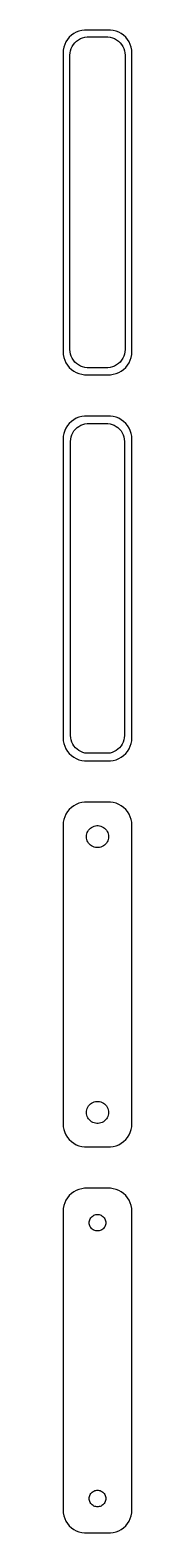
# Model space of a CAD drawing. Header units: metres. Extents: x -8 to 8, y 215 to 541.
import ezdxf

# ---------------------------------------------------------------- set-up
doc = ezdxf.new("R2010")
doc.units = ezdxf.units.M

msp = doc.modelspace()

# ---------------------------------------------------------------- linework, layer by layer
for p, q in [((-6.14484, 539.923), (-6.54507, 539.439)), ((-5.68712, 540.353), (-6.14484, 539.923)), ((-5.17912, 540.722), (-5.68712, 540.353)), ((-4.62889, 541.024), (-5.17912, 540.722)), ((-4.04507, 541.255), (-4.62889, 541.024)), ((-4.1433, 539.377), (-3.70311, 539.619)), ((-3.4369, 541.411), (-4.04507, 541.255)), ((-3.70311, 539.619), (-3.23605, 539.804)), ((-2.81395, 541.49), (-3.4369, 541.411)), ((-3.23605, 539.804), (-2.74951, 539.929)), ((2.81395, 541.49), (-2.81395, 541.49)), ((-2.74951, 539.929), (-2.25116, 539.992)), ((-2.25116, 539.992), (2.25116, 539.992)), ((2.25116, 539.992), (2.74951, 539.929)), ((2.74951, 539.929), (3.23605, 539.804)), ((3.4369, 541.411), (2.81395, 541.49)), ((3.23605, 539.804), (3.70311, 539.619)), ((4.04507, 541.255), (3.4369, 541.411)), ((3.70311, 539.619), (4.1433, 539.377)), ((4.62889, 541.024), (4.04507, 541.255)), ((5.17912, 540.722), (4.62889, 541.024)), ((5.68712, 540.353), (5.17912, 540.722)), ((6.14484, 539.923), (5.68712, 540.353)), ((6.54507, 539.439), (6.14484, 539.923)), ((-7.46057, 537.127), (-7.5, 536.5)), ((-7.5, 536.5), (-7.5, 471.5)), ((-7.34291, 537.743), (-7.46057, 537.127)), ((-7.14888, 538.341), (-7.34291, 537.743)), ((-6.88153, 538.909), (-7.14888, 538.341)), ((-6.54507, 539.439), (-6.88153, 538.909)), ((-6, 536), (-5.96844, 536.501)), ((-5.96844, 536.501), (-5.87433, 536.995)), ((-5.87433, 536.995), (-5.7191, 537.472)), ((-5.7191, 537.472), (-5.50522, 537.927)), ((-5.50522, 537.927), (-5.23605, 538.351)), ((-5.23605, 538.351), (-4.91586, 538.738)), ((-4.91586, 538.738), (-4.54968, 539.082)), ((-4.54968, 539.082), (-4.1433, 539.377)), ((4.1433, 539.377), (4.54968, 539.082)), ((4.54968, 539.082), (4.91586, 538.738)), ((4.91586, 538.738), (5.23605, 538.351)), ((5.23605, 538.351), (5.50522, 537.927)), ((5.50522, 537.927), (5.7191, 537.472)), ((5.7191, 537.472), (5.87433, 536.995)), ((5.87433, 536.995), (5.96844, 536.501)), ((5.96844, 536.501), (6, 536)), ((6.88153, 538.909), (6.54507, 539.439)), ((7.14888, 538.341), (6.88153, 538.909)), ((7.34291, 537.743), (7.14888, 538.341)), ((7.46057, 537.127), (7.34291, 537.743)), ((7.5, 536.5), (7.46057, 537.127)), ((7.5, 471.5), (7.5, 536.5)), ((-6, 472), (-6, 536)), ((6, 536), (6, 472)), ((-7.5, 471.5), (-7.46057, 470.873)), ((-7.46057, 470.873), (-7.34291, 470.257)), ((-5.96844, 471.499), (-6, 472)), ((-5.87433, 471.005), (-5.96844, 471.499)), ((-5.7191, 470.528), (-5.87433, 471.005)), ((5.87433, 471.005), (5.7191, 470.528)), ((5.96844, 471.499), (5.87433, 471.005)), ((6, 472), (5.96844, 471.499)), ((7.34291, 470.257), (7.46057, 470.873)), ((7.46057, 470.873), (7.5, 471.5)), ((-7.34291, 470.257), (-7.14888, 469.659)), ((-7.14888, 469.659), (-6.88153, 469.091)), ((-6.88153, 469.091), (-6.54507, 468.561)), ((-6.54507, 468.561), (-6.14484, 468.077)), ((-6.14484, 468.077), (-5.68712, 467.647)), ((-5.50522, 470.073), (-5.7191, 470.528)), ((-5.68712, 467.647), (-5.17912, 467.278)), ((-5.23605, 469.649), (-5.50522, 470.073)), ((-4.91586, 469.262), (-5.23605, 469.649)), ((-4.54968, 468.918), (-4.91586, 469.262)), ((-4.1433, 468.623), (-4.54968, 468.918)), ((-3.70311, 468.381), (-4.1433, 468.623)), ((-3.23605, 468.196), (-3.70311, 468.381)), ((-2.74951, 468.071), (-3.23605, 468.196)), ((-2.25116, 468.008), (-2.74951, 468.071)), ((2.25116, 468.008), (-2.25116, 468.008)), ((2.74951, 468.071), (2.25116, 468.008)), ((3.23605, 468.196), (2.74951, 468.071)), ((3.70311, 468.381), (3.23605, 468.196)), ((4.1433, 468.623), (3.70311, 468.381)), ((4.54968, 468.918), (4.1433, 468.623)), ((4.91586, 469.262), (4.54968, 468.918)), ((5.23605, 469.649), (4.91586, 469.262)), ((5.17912, 467.278), (5.68712, 467.647)), ((5.50522, 470.073), (5.23605, 469.649)), ((5.7191, 470.528), (5.50522, 470.073)), ((5.68712, 467.647), (6.14484, 468.077)), ((6.14484, 468.077), (6.54507, 468.561)), ((6.54507, 468.561), (6.88153, 469.091)), ((6.88153, 469.091), (7.14888, 469.659)), ((7.14888, 469.659), (7.34291, 470.257)), ((-5.17912, 467.278), (-4.62889, 466.976)), ((-4.62889, 466.976), (-4.04507, 466.745)), ((-4.04507, 466.745), (-3.4369, 466.589)), ((-3.4369, 466.589), (-2.81395, 466.51)), ((-2.81395, 466.51), (2.81395, 466.51)), ((2.81395, 466.51), (3.4369, 466.589)), ((3.4369, 466.589), (4.04507, 466.745)), ((4.04507, 466.745), (4.62889, 466.976)), ((4.62889, 466.976), (5.17912, 467.278)), ((-6.88153, 454.909), (-7.14888, 454.341)), ((-6.54507, 455.439), (-6.88153, 454.909)), ((-6.14484, 455.923), (-6.54507, 455.439)), ((-5.68712, 456.353), (-6.14484, 455.923)), ((-5.17912, 456.722), (-5.68712, 456.353)), ((-4.62889, 457.024), (-5.17912, 456.722)), ((-5.13301, 454.276), (-4.82301, 454.651)), ((-4.82301, 454.651), (-4.46851, 454.984)), ((-4.04507, 457.255), (-4.62889, 457.024)), ((-4.46851, 454.984), (-4.07506, 455.27)), ((-4.07506, 455.27), (-3.64888, 455.504)), ((-3.4369, 457.411), (-4.04507, 457.255)), ((-3.64888, 455.504), (-3.1967, 455.683)), ((-2.81395, 457.49), (-3.4369, 457.411)), ((-3.1967, 455.683), (-2.72565, 455.804)), ((2.81395, 457.49), (-2.81395, 457.49)), ((-2.72565, 455.804), (-2.24316, 455.865)), ((-2.24316, 455.865), (2.24316, 455.865)), ((2.24316, 455.865), (2.72565, 455.804)), ((2.72565, 455.804), (3.1967, 455.683)), ((3.4369, 457.411), (2.81395, 457.49)), ((3.1967, 455.683), (3.64888, 455.504)), ((4.04507, 457.255), (3.4369, 457.411)), ((3.64888, 455.504), (4.07506, 455.27)), ((4.62889, 457.024), (4.04507, 457.255)), ((4.07506, 455.27), (4.46851, 454.984)), ((4.46851, 454.984), (4.82301, 454.651)), ((5.17912, 456.722), (4.62889, 457.024)), ((4.82301, 454.651), (5.13301, 454.276)), ((5.68712, 456.353), (5.17912, 456.722)), ((6.14484, 455.923), (5.68712, 456.353)), ((6.54507, 455.439), (6.14484, 455.923)), ((6.88153, 454.909), (6.54507, 455.439)), ((7.14888, 454.341), (6.88153, 454.909)), ((-7.46057, 453.127), (-7.5, 452.5)), ((-7.5, 452.5), (-7.5, 387.5)), ((-7.34291, 453.743), (-7.46057, 453.127)), ((-7.14888, 454.341), (-7.34291, 453.743)), ((-5.87262, 452), (-5.84209, 452.485)), ((-5.87262, 388), (-5.87262, 452)), ((-5.84209, 452.485), (-5.75096, 452.963)), ((-5.75096, 452.963), (-5.60068, 453.426)), ((-5.60068, 453.426), (-5.3936, 453.866)), ((-5.3936, 453.866), (-5.13301, 454.276)), ((5.13301, 454.276), (5.3936, 453.866)), ((5.3936, 453.866), (5.60068, 453.426)), ((5.60068, 453.426), (5.75096, 452.963)), ((5.75096, 452.963), (5.84209, 452.485)), ((5.84209, 452.485), (5.87262, 452)), ((5.87262, 452), (5.87262, 388)), ((7.34291, 453.743), (7.14888, 454.341)), ((7.46057, 453.127), (7.34291, 453.743)), ((7.5, 452.5), (7.46057, 453.127)), ((7.5, 387.5), (7.5, 452.5)), ((-7.5, 387.5), (-7.46057, 386.873)), ((-7.46057, 386.873), (-7.34291, 386.257)), ((-7.34291, 386.257), (-7.14888, 385.659)), ((-5.84209, 387.515), (-5.87262, 388)), ((-5.75096, 387.037), (-5.84209, 387.515)), ((-5.60068, 386.574), (-5.75096, 387.037)), ((-5.3936, 386.134), (-5.60068, 386.574)), ((-5.13301, 385.724), (-5.3936, 386.134)), ((5.3936, 386.134), (5.13301, 385.724)), ((5.60068, 386.574), (5.3936, 386.134)), ((5.75096, 387.037), (5.60068, 386.574)), ((5.84209, 387.515), (5.75096, 387.037)), ((5.87262, 388), (5.84209, 387.515)), ((7.14888, 385.659), (7.34291, 386.257)), ((7.34291, 386.257), (7.46057, 386.873)), ((7.46057, 386.873), (7.5, 387.5)), ((-7.14888, 385.659), (-6.88153, 385.091)), ((-6.88153, 385.091), (-6.54507, 384.561)), ((-6.54507, 384.561), (-6.14484, 384.077)), ((-6.14484, 384.077), (-5.68712, 383.647)), ((-5.68712, 383.647), (-5.17912, 383.278)), ((-5.17912, 383.278), (-4.62889, 382.976)), ((-4.82301, 385.349), (-5.13301, 385.724)), ((-4.46851, 385.016), (-4.82301, 385.349)), ((-4.62889, 382.976), (-4.04507, 382.745)), ((-4.07506, 384.73), (-4.46851, 385.016)), ((-3.64888, 384.496), (-4.07506, 384.73)), ((-4.04507, 382.745), (-3.4369, 382.589)), ((-3.1967, 384.317), (-3.64888, 384.496)), ((-3.4369, 382.589), (-2.81395, 382.51)), ((-2.72565, 384.196), (-3.1967, 384.317)), ((-2.24316, 384.135), (-2.72565, 384.196)), ((2.24316, 384.135), (-2.24316, 384.135)), ((2.72565, 384.196), (2.24316, 384.135)), ((3.1967, 384.317), (2.72565, 384.196)), ((2.81395, 382.51), (3.4369, 382.589)), ((3.64888, 384.496), (3.1967, 384.317)), ((3.4369, 382.589), (4.04507, 382.745)), ((4.07506, 384.73), (3.64888, 384.496)), ((4.04507, 382.745), (4.62889, 382.976)), ((4.46851, 385.016), (4.07506, 384.73)), ((4.82301, 385.349), (4.46851, 385.016)), ((4.62889, 382.976), (5.17912, 383.278)), ((5.13301, 385.724), (4.82301, 385.349)), ((5.17912, 383.278), (5.68712, 383.647)), ((5.68712, 383.647), (6.14484, 384.077)), ((6.14484, 384.077), (6.54507, 384.561)), ((6.54507, 384.561), (6.88153, 385.091)), ((6.88153, 385.091), (7.14888, 385.659)), ((-2.81395, 382.51), (2.81395, 382.51)), ((-4.62889, 373.024), (-5.17912, 372.722)), ((-4.04507, 373.255), (-4.62889, 373.024)), ((-3.4369, 373.411), (-4.04507, 373.255)), ((-2.81395, 373.49), (-3.4369, 373.411)), ((2.81395, 373.49), (-2.81395, 373.49)), ((3.4369, 373.411), (2.81395, 373.49)), ((4.04507, 373.255), (3.4369, 373.411)), ((4.62889, 373.024), (4.04507, 373.255)), ((5.17912, 372.722), (4.62889, 373.024)), ((-7.34291, 369.743), (-7.46057, 369.127)), ((-7.14888, 370.341), (-7.34291, 369.743)), ((-6.88153, 370.909), (-7.14888, 370.341)), ((-6.54507, 371.439), (-6.88153, 370.909)), ((-6.14484, 371.923), (-6.54507, 371.439)), ((-5.68712, 372.353), (-6.14484, 371.923)), ((-5.17912, 372.722), (-5.68712, 372.353)), ((5.68712, 372.353), (5.17912, 372.722)), ((6.14484, 371.923), (5.68712, 372.353)), ((6.54507, 371.439), (6.14484, 371.923)), ((6.88153, 370.909), (6.54507, 371.439)), ((7.14888, 370.341), (6.88153, 370.909)), ((7.34291, 369.743), (7.14888, 370.341)), ((7.46057, 369.127), (7.34291, 369.743)), ((-7.46057, 369.127), (-7.5, 368.5)), ((-7.5, 368.5), (-7.5, 303.5)), ((-2.39999, 366), (-2.38107, 366.301)), ((-2.38107, 366.301), (-2.32458, 366.597)), ((-2.32458, 366.597), (-2.23146, 366.883)), ((-2.23146, 366.883), (-2.10313, 367.156)), ((-2.10313, 367.156), (-1.94164, 367.411)), ((-1.94164, 367.411), (-1.74951, 367.643)), ((-1.74951, 367.643), (-1.52982, 367.849)), ((-1.52982, 367.849), (-1.28598, 368.026)), ((-1.28598, 368.026), (-1.02187, 368.172)), ((-1.02187, 368.172), (-0.741638, 368.283)), ((-0.741638, 368.283), (-0.449707, 368.357)), ((-0.449707, 368.357), (-0.150696, 368.395)), ((-0.150696, 368.395), (0.150696, 368.395)), ((0.150696, 368.395), (0.449707, 368.357)), ((0.449707, 368.357), (0.741638, 368.283)), ((0.741638, 368.283), (1.02187, 368.172)), ((1.02187, 368.172), (1.28598, 368.026)), ((1.28598, 368.026), (1.52982, 367.849)), ((1.52982, 367.849), (1.74951, 367.643)), ((1.74951, 367.643), (1.94164, 367.411)), ((1.94164, 367.411), (2.10313, 367.156)), ((2.10313, 367.156), (2.23146, 366.883)), ((2.23146, 366.883), (2.32458, 366.597)), ((2.32458, 366.597), (2.38107, 366.301)), ((2.38107, 366.301), (2.39999, 366)), ((7.5, 368.5), (7.46057, 369.127)), ((7.5, 303.5), (7.5, 368.5)), ((-2.38107, 365.699), (-2.39999, 366)), ((-2.32458, 365.403), (-2.38107, 365.699)), ((-2.23146, 365.117), (-2.32458, 365.403)), ((-2.10313, 364.844), (-2.23146, 365.117)), ((-1.94164, 364.589), (-2.10313, 364.844)), ((-1.74951, 364.357), (-1.94164, 364.589)), ((-1.52982, 364.151), (-1.74951, 364.357)), ((-1.28598, 363.974), (-1.52982, 364.151)), ((-1.02187, 363.828), (-1.28598, 363.974)), ((-0.741638, 363.717), (-1.02187, 363.828)), ((-0.449707, 363.643), (-0.741638, 363.717)), ((-0.150696, 363.605), (-0.449707, 363.643)), ((0.150696, 363.605), (-0.150696, 363.605)), ((0.449707, 363.643), (0.150696, 363.605)), ((0.741638, 363.717), (0.449707, 363.643)), ((1.02187, 363.828), (0.741638, 363.717)), ((1.28598, 363.974), (1.02187, 363.828)), ((1.52982, 364.151), (1.28598, 363.974)), ((1.74951, 364.357), (1.52982, 364.151)), ((1.94164, 364.589), (1.74951, 364.357)), ((2.10313, 364.844), (1.94164, 364.589)), ((2.23146, 365.117), (2.10313, 364.844)), ((2.32458, 365.403), (2.23146, 365.117)), ((2.38107, 365.699), (2.32458, 365.403)), ((2.39999, 366), (2.38107, 365.699)), ((-2.10313, 307.156), (-1.94164, 307.411)), ((-1.94164, 307.411), (-1.74951, 307.643)), ((-1.74951, 307.643), (-1.52982, 307.849)), ((-1.52982, 307.849), (-1.28598, 308.026)), ((-1.28598, 308.026), (-1.02187, 308.172)), ((-1.02187, 308.172), (-0.741638, 308.283)), ((-0.741638, 308.283), (-0.449707, 308.357)), ((-0.449707, 308.357), (-0.150696, 308.395)), ((-0.150696, 308.395), (0.150696, 308.395)), ((0.150696, 308.395), (0.449707, 308.357)), ((0.449707, 308.357), (0.741638, 308.283)), ((0.741638, 308.283), (1.02187, 308.172)), ((1.02187, 308.172), (1.28598, 308.026)), ((1.28598, 308.026), (1.52982, 307.849)), ((1.52982, 307.849), (1.74951, 307.643)), ((1.74951, 307.643), (1.94164, 307.411)), ((1.94164, 307.411), (2.10313, 307.156)), ((-2.39999, 306), (-2.38107, 306.301)), ((-2.38107, 305.699), (-2.39999, 306)), ((-2.38107, 306.301), (-2.32458, 306.597)), ((-2.32458, 305.403), (-2.38107, 305.699)), ((-2.32458, 306.597), (-2.23146, 306.883)), ((-2.23146, 305.117), (-2.32458, 305.403)), ((-2.23146, 306.883), (-2.10313, 307.156)), ((-2.10313, 304.844), (-2.23146, 305.117)), ((-1.94164, 304.589), (-2.10313, 304.844)), ((-1.74951, 304.357), (-1.94164, 304.589)), ((-1.52982, 304.151), (-1.74951, 304.357)), ((-1.28598, 303.974), (-1.52982, 304.151)), ((1.52982, 304.151), (1.28598, 303.974)), ((1.74951, 304.357), (1.52982, 304.151)), ((1.94164, 304.589), (1.74951, 304.357)), ((2.10313, 304.844), (1.94164, 304.589)), ((2.10313, 307.156), (2.23146, 306.883)), ((2.23146, 305.117), (2.10313, 304.844)), ((2.23146, 306.883), (2.32458, 306.597)), ((2.32458, 305.403), (2.23146, 305.117)), ((2.32458, 306.597), (2.38107, 306.301)), ((2.38107, 305.699), (2.32458, 305.403)), ((2.38107, 306.301), (2.39999, 306)), ((2.39999, 306), (2.38107, 305.699)), ((-7.5, 303.5), (-7.46057, 302.873)), ((-7.46057, 302.873), (-7.34291, 302.257)), ((-7.34291, 302.257), (-7.14888, 301.659)), ((-7.14888, 301.659), (-6.88153, 301.091)), ((-6.88153, 301.091), (-6.54507, 300.561)), ((-1.02187, 303.828), (-1.28598, 303.974)), ((-0.741638, 303.717), (-1.02187, 303.828)), ((-0.449707, 303.643), (-0.741638, 303.717)), ((-0.150696, 303.605), (-0.449707, 303.643)), ((0.150696, 303.605), (-0.150696, 303.605)), ((0.449707, 303.643), (0.150696, 303.605)), ((0.741638, 303.717), (0.449707, 303.643)), ((1.02187, 303.828), (0.741638, 303.717)), ((1.28598, 303.974), (1.02187, 303.828)), ((6.54507, 300.561), (6.88153, 301.091)), ((6.88153, 301.091), (7.14888, 301.659)), ((7.14888, 301.659), (7.34291, 302.257)), ((7.34291, 302.257), (7.46057, 302.873)), ((7.46057, 302.873), (7.5, 303.5)), ((-6.54507, 300.561), (-6.14484, 300.077)), ((-6.14484, 300.077), (-5.68712, 299.647)), ((-5.68712, 299.647), (-5.17912, 299.278)), ((-5.17912, 299.278), (-4.62889, 298.976)), ((-4.62889, 298.976), (-4.04507, 298.745)), ((-4.04507, 298.745), (-3.4369, 298.589)), ((-3.4369, 298.589), (-2.81395, 298.51)), ((-2.81395, 298.51), (2.81395, 298.51)), ((2.81395, 298.51), (3.4369, 298.589)), ((3.4369, 298.589), (4.04507, 298.745)), ((4.04507, 298.745), (4.62889, 298.976)), ((4.62889, 298.976), (5.17912, 299.278)), ((5.17912, 299.278), (5.68712, 299.647)), ((5.68712, 299.647), (6.14484, 300.077)), ((6.14484, 300.077), (6.54507, 300.561)), ((-6.14484, 287.923), (-6.54507, 287.439)), ((-5.68712, 288.353), (-6.14484, 287.923)), ((-5.17912, 288.722), (-5.68712, 288.353)), ((-4.62889, 289.024), (-5.17912, 288.722)), ((-4.04507, 289.255), (-4.62889, 289.024)), ((-3.4369, 289.411), (-4.04507, 289.255)), ((-2.81395, 289.49), (-3.4369, 289.411)), ((2.81395, 289.49), (-2.81395, 289.49)), ((3.4369, 289.411), (2.81395, 289.49)), ((4.04507, 289.255), (3.4369, 289.411)), ((4.62889, 289.024), (4.04507, 289.255)), ((5.17912, 288.722), (4.62889, 289.024)), ((5.68712, 288.353), (5.17912, 288.722)), ((6.14484, 287.923), (5.68712, 288.353)), ((6.54507, 287.439), (6.14484, 287.923)), ((-7.46057, 285.127), (-7.5, 284.5)), ((-7.5, 284.5), (-7.5, 219.5)), ((-7.34291, 285.743), (-7.46057, 285.127)), ((-7.14888, 286.341), (-7.34291, 285.743)), ((-6.88153, 286.909), (-7.14888, 286.341)), ((-6.54507, 287.439), (-6.88153, 286.909)), ((6.88153, 286.909), (6.54507, 287.439)), ((7.14888, 286.341), (6.88153, 286.909)), ((7.34291, 285.743), (7.14888, 286.341)), ((7.46057, 285.127), (7.34291, 285.743)), ((7.5, 284.5), (7.46057, 285.127)), ((7.5, 219.5), (7.5, 284.5)), ((-1.79999, 282), (-1.7858, 282.226)), ((-1.7858, 281.774), (-1.79999, 282)), ((-1.7858, 282.226), (-1.74344, 282.448)), ((-1.74344, 281.552), (-1.7858, 281.774)), ((-1.74344, 282.448), (-1.67358, 282.663)), ((-1.67358, 281.337), (-1.74344, 281.552)), ((-1.67358, 282.663), (-1.57735, 282.867)), ((-1.57735, 281.133), (-1.67358, 281.337)), ((-1.57735, 282.867), (-1.45622, 283.058)), ((-1.45622, 283.058), (-1.31213, 283.232)), ((-1.31213, 283.232), (-1.14735, 283.387)), ((-1.14735, 283.387), (-0.964478, 283.52)), ((-0.964478, 283.52), (-0.766388, 283.629)), ((-0.766388, 283.629), (-0.556229, 283.712)), ((-0.556229, 283.712), (-0.33728, 283.768)), ((-0.33728, 283.768), (-0.113022, 283.796)), ((-0.113022, 283.796), (0.113022, 283.796)), ((0.113022, 283.796), (0.33728, 283.768)), ((0.33728, 283.768), (0.556229, 283.712)), ((0.556229, 283.712), (0.766388, 283.629)), ((0.766388, 283.629), (0.964478, 283.52)), ((0.964478, 283.52), (1.14735, 283.387)), ((1.14735, 283.387), (1.31213, 283.232)), ((1.31213, 283.232), (1.45622, 283.058)), ((1.45622, 283.058), (1.57735, 282.867)), ((1.57735, 282.867), (1.67358, 282.663)), ((1.67358, 281.337), (1.57735, 281.133)), ((1.67358, 282.663), (1.74344, 282.448)), ((1.74344, 281.552), (1.67358, 281.337)), ((1.74344, 282.448), (1.7858, 282.226)), ((1.7858, 281.774), (1.74344, 281.552)), ((1.7858, 282.226), (1.79999, 282)), ((1.79999, 282), (1.7858, 281.774)), ((-1.45622, 280.942), (-1.57735, 281.133)), ((-1.31213, 280.768), (-1.45622, 280.942)), ((-1.14735, 280.613), (-1.31213, 280.768)), ((-0.964478, 280.48), (-1.14735, 280.613)), ((-0.766388, 280.371), (-0.964478, 280.48)), ((-0.556229, 280.288), (-0.766388, 280.371)), ((-0.33728, 280.232), (-0.556229, 280.288)), ((-0.113022, 280.204), (-0.33728, 280.232)), ((0.113022, 280.204), (-0.113022, 280.204)), ((0.33728, 280.232), (0.113022, 280.204)), ((0.556229, 280.288), (0.33728, 280.232)), ((0.766388, 280.371), (0.556229, 280.288)), ((0.964478, 280.48), (0.766388, 280.371)), ((1.14735, 280.613), (0.964478, 280.48)), ((1.31213, 280.768), (1.14735, 280.613)), ((1.45622, 280.942), (1.31213, 280.768)), ((1.57735, 281.133), (1.45622, 280.942)), ((-1.7858, 222.226), (-1.74344, 222.448)), ((-1.74344, 222.448), (-1.67358, 222.663)), ((-1.67358, 222.663), (-1.57735, 222.867)), ((-1.57735, 222.867), (-1.45622, 223.058)), ((-1.45622, 223.058), (-1.31213, 223.232)), ((-1.31213, 223.232), (-1.14735, 223.387)), ((-1.14735, 223.387), (-0.964478, 223.52)), ((-0.964478, 223.52), (-0.766388, 223.629)), ((-0.766388, 223.629), (-0.556229, 223.712)), ((-0.556229, 223.712), (-0.33728, 223.768)), ((-0.33728, 223.768), (-0.113022, 223.796)), ((-0.113022, 223.796), (0.113022, 223.796)), ((0.113022, 223.796), (0.33728, 223.768)), ((0.33728, 223.768), (0.556229, 223.712)), ((0.556229, 223.712), (0.766388, 223.629)), ((0.766388, 223.629), (0.964478, 223.52)), ((0.964478, 223.52), (1.14735, 223.387)), ((1.14735, 223.387), (1.31213, 223.232)), ((1.31213, 223.232), (1.45622, 223.058)), ((1.45622, 223.058), (1.57735, 222.867)), ((1.57735, 222.867), (1.67358, 222.663)), ((1.67358, 222.663), (1.74344, 222.448)), ((1.74344, 222.448), (1.7858, 222.226)), ((-7.5, 219.5), (-7.46057, 218.873)), ((-1.79999, 222), (-1.7858, 222.226)), ((-1.7858, 221.774), (-1.79999, 222)), ((-1.74344, 221.552), (-1.7858, 221.774)), ((-1.67358, 221.337), (-1.74344, 221.552)), ((-1.57735, 221.133), (-1.67358, 221.337)), ((-1.45622, 220.942), (-1.57735, 221.133)), ((-1.31213, 220.768), (-1.45622, 220.942)), ((-1.14735, 220.613), (-1.31213, 220.768)), ((-0.964478, 220.48), (-1.14735, 220.613)), ((-0.766388, 220.371), (-0.964478, 220.48)), ((-0.556229, 220.288), (-0.766388, 220.371)), ((-0.33728, 220.232), (-0.556229, 220.288)), ((-0.113022, 220.204), (-0.33728, 220.232)), ((0.113022, 220.204), (-0.113022, 220.204)), ((0.33728, 220.232), (0.113022, 220.204)), ((0.556229, 220.288), (0.33728, 220.232)), ((0.766388, 220.371), (0.556229, 220.288)), ((0.964478, 220.48), (0.766388, 220.371)), ((1.14735, 220.613), (0.964478, 220.48)), ((1.31213, 220.768), (1.14735, 220.613)), ((1.45622, 220.942), (1.31213, 220.768)), ((1.57735, 221.133), (1.45622, 220.942)), ((1.67358, 221.337), (1.57735, 221.133)), ((1.74344, 221.552), (1.67358, 221.337)), ((1.7858, 221.774), (1.74344, 221.552)), ((1.7858, 222.226), (1.79999, 222)), ((1.79999, 222), (1.7858, 221.774)), ((7.46057, 218.873), (7.5, 219.5)), ((-7.46057, 218.873), (-7.34291, 218.257)), ((-7.34291, 218.257), (-7.14888, 217.659)), ((-7.14888, 217.659), (-6.88153, 217.091)), ((-6.88153, 217.091), (-6.54507, 216.561)), ((-6.54507, 216.561), (-6.14484, 216.077)), ((-6.14484, 216.077), (-5.68712, 215.647)), ((5.68712, 215.647), (6.14484, 216.077)), ((6.14484, 216.077), (6.54507, 216.561)), ((6.54507, 216.561), (6.88153, 217.091)), ((6.88153, 217.091), (7.14888, 217.659)), ((7.14888, 217.659), (7.34291, 218.257)), ((7.34291, 218.257), (7.46057, 218.873)), ((-5.68712, 215.647), (-5.17912, 215.278)), ((-5.17912, 215.278), (-4.62889, 214.976)), ((-4.62889, 214.976), (-4.04507, 214.745)), ((-4.04507, 214.745), (-3.4369, 214.589)), ((-3.4369, 214.589), (-2.81395, 214.51)), ((-2.81395, 214.51), (2.81395, 214.51)), ((2.81395, 214.51), (3.4369, 214.589)), ((3.4369, 214.589), (4.04507, 214.745)), ((4.04507, 214.745), (4.62889, 214.976)), ((4.62889, 214.976), (5.17912, 215.278)), ((5.17912, 215.278), (5.68712, 215.647))]:
    msp.add_line(p, q)

doc.saveas('drawing.dxf')
